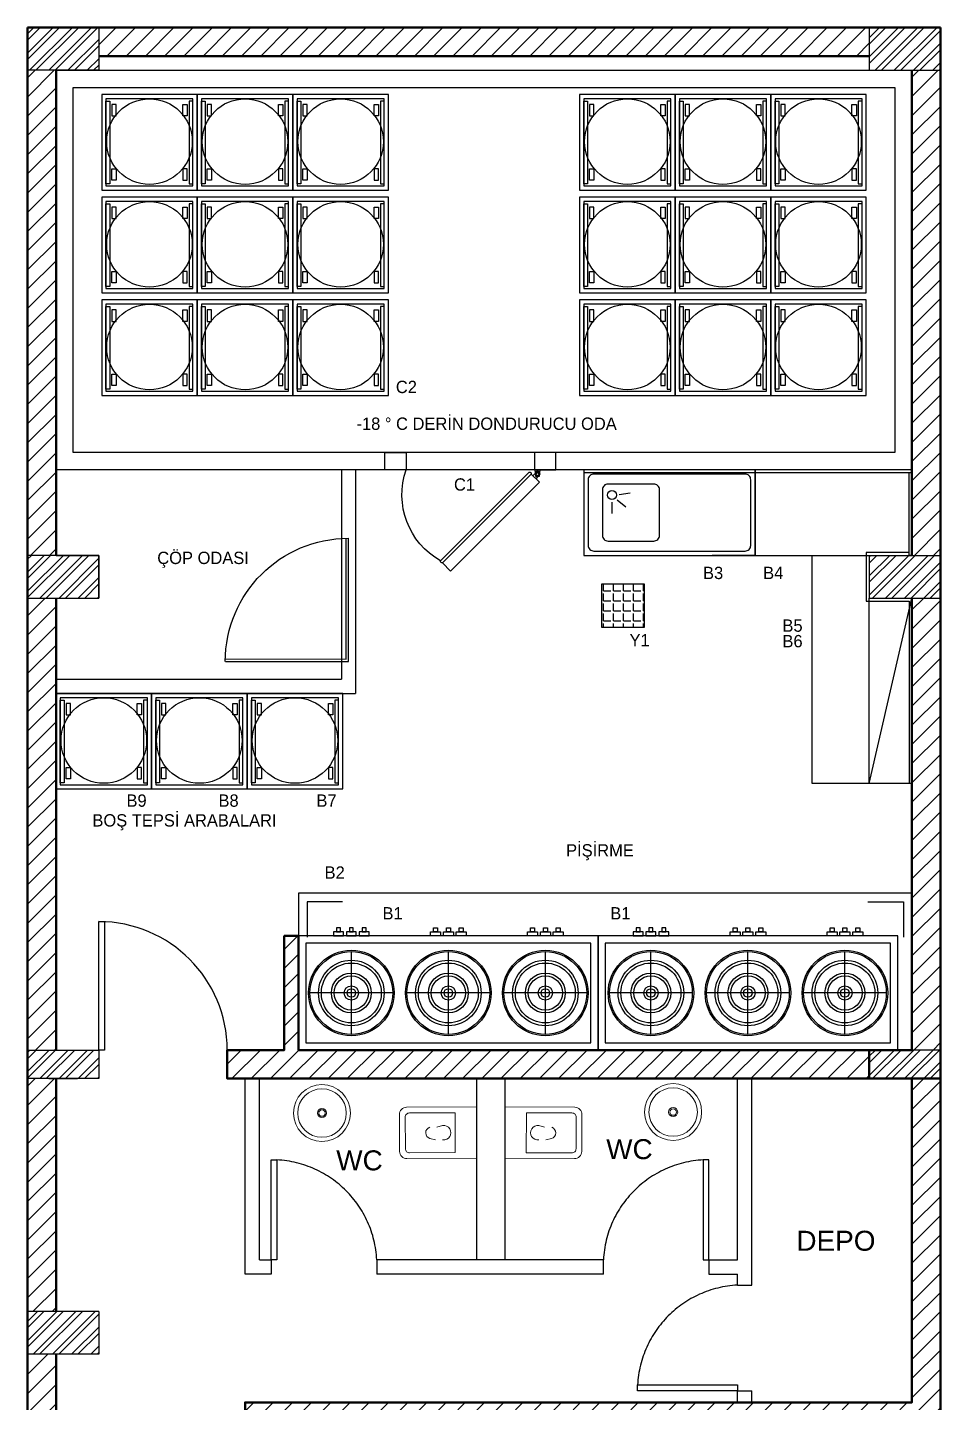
# Model space of a CAD drawing. Header units: centimetres. Extents: x 10937 to 11577, y 1766 to 4345.
# Drawn here: x 10937 to 11577, y 3381 to 4345 of the extents above; entities that cross this region are included whole.
import ezdxf
from ezdxf.enums import TextEntityAlignment as Align

# ---------------------------------------------------------------- set-up
doc = ezdxf.new("R2010")
doc.units = ezdxf.units.CM
doc.linetypes.add('HIDDEN', pattern=[9.525, 6.35, -3.175])
for name, color, linetype in [('001 Duvar', 7, 'Continuous'), ('S2000-002 Çizgi', 7, 'Continuous'), ('SKTÜRK-002 Çizgi', 7, 'Continuous'), ('SKTÜRK-003 Kapı', 3, 'Continuous'), ('SKTÜRK-034 Soğuk Oda', 1, 'Continuous')]:
    doc.layers.add(name, color=color, linetype=linetype)
for name, color, linetype, lineweight in [('Sebe - Alçıpan', 2, 'Continuous', 30), ('Sebe - Dograma', 4, 'Continuous', 30), ('Sebe - Duvar', 5, 'Continuous', 50), ('Sebe - Kolon', 153, 'Continuous', 25), ('Sebe - Tefriş - ince', 9, 'Continuous', 0), ('Sebe - Vitrifiye', 31, 'Continuous', 15), ('Sebe - Yazı', 8, 'Continuous', 15)]:
    doc.layers.add(name, color=color, linetype=linetype, lineweight=lineweight)
doc.styles.get("Standard").update_dxf_attribs({"font": 'arial.ttf'})
doc.styles.add('TAKSİM', font='GOTHIC.TTF', dxfattribs={"height": 20})

# ---------------------------------------------------------------- blocks, each defined once
blk = doc.blocks.new('A$C022B2E79')
at = {"layer": 'SKTÜRK-003 Kapı', "linetype": 'ByBlock'}
for points in [[(1.8, 69.76, -0.39805), (1.94, 69.76), (5.23, 66.82), (2.97, 64.56), (0.03, 67.85, -0.39805), (0.03, 67.98)], [(2.87, 69.63, 0.617768), (3.45, 69.88), (3.51, 70.98), (0.31, 70.98), (0.37, 69.88, 0.617768), (0.94, 69.63, -0.364026)], [(0.55, 66.58), (0.37, 69.88, 0.617768), (0.94, 69.63, -0.364026), (2.87, 69.63, 0.617768), (3.45, 69.88), (3.26, 66.58, -0.39805), (3.16, 66.48), (0.65, 66.48, -0.39805)], [(68.52, 5.66, 0.491935), (69.93, 7.07), (7.71, 69.3, 0.499706), (6.29, 67.88)]]:
    blk.add_lwpolyline(points, format="xyb", close=True, dxfattribs=at)
blk.add_lwpolyline([(62.86, 0), (68.52, 5.66), (6.29, 67.88), (0.63, 62.23), (62.86, 0)], dxfattribs=at)
blk.add_circle((1.91, 67.88), 1, dxfattribs=at)
blk.add_circle((1.91, 67.88), 1, dxfattribs=at)
blk.add_arc((43.52, 53.51), 53.42, 299.62588, 19.08979, dxfattribs=at)
blk = doc.blocks.new('A$C2AB430C2')
at = {"layer": 'SKTÜRK-034 Soğuk Oda'}
for points in [[(0, 82.98), (15, 82.98), (15, 70.98), (0, 70.98)], [(120, 82.98), (105, 82.98), (105, 70.98), (120, 70.98)]]:
    blk.add_lwpolyline(points, close=True, dxfattribs=at)
at = {"layer": '001 Duvar'}
blk.add_blockref('A$C022B2E79', (10.99, 0), dxfattribs=at)
blk = doc.blocks.new('A$C559D3E55')
for points in [[(3, 62.36), (5.63, 62.36), (5.63, 4.42), (3, 4.42)], [(64, 62.36), (61.37, 62.36), (61.37, 4.42), (64, 4.42)]]:
    blk.add_lwpolyline(points, close=True)
blk.add_circle((33.5, 34), 30)
at = {"layer": 'SKTÜRK-002 Çizgi'}
for points in [[(0, 0), (67, 0), (67, 67), (0, 67)], [(3, 3), (64, 3), (64, 64), (3, 64)], [(7, 60), (7, 52), (10.05, 52), (10.05, 60)], [(60, 60), (60, 52), (56.95, 52), (56.95, 60)], [(7, 7), (7, 15), (10.05, 15), (10.05, 7)], [(60, 7), (60, 15), (56.95, 15), (56.95, 7)]]:
    blk.add_lwpolyline(points, close=True, dxfattribs=at)
blk = doc.blocks.new('ertye')
at = {"color": 7}
for points in [[(5346.8, 6525.2), (5429.2, 6477.7), (5381.6, 6395.3)], [(5347.8, 6526.9), (5431.8, 6478.4), (5383.3, 6394.3)]]:
    blk.add_lwpolyline(points, dxfattribs=at)
blk.add_arc((5431.8, 6478.4), 97.1, 150, 240, dxfattribs=at)
blk = doc.blocks.new('A$C4C840200')
at = {"layer": 'S2000-002 Çizgi'}
for p, q in [((23.43, 38.95), (29.53, 33.94)), ((24.66, 42.76), (32.47, 43.87)), ((19.52, 37.29), (19.52, 29.4))]:
    blk.add_line(p, q, dxfattribs=at)
for points in [[(0, 58), (120, 58), (120, 60), (0, 60)], [(0, 0), (120, 0), (120, 60), (0, 60)]]:
    blk.add_lwpolyline(points, close=True, dxfattribs=at)
for points in [[(7, 3), (113, 3, 0.414214), (117, 7), (117, 53, 0.414214), (113, 57), (7, 57, 0.414214), (3, 53), (3, 7, 0.414214)], [(17, 10), (49, 10, 0.414214), (53, 14), (53, 46, 0.414214), (49, 50), (17, 50, 0.414214), (13, 46), (13, 14, 0.414214)]]:
    blk.add_lwpolyline(points, format="xyb", close=True, dxfattribs=at)
blk.add_circle((19.71, 42.26), 3.19, dxfattribs=at)
at = {"layer": 'Sebe - Kolon'}
blk.add_line((120, 0), (90, 0), dxfattribs=at)
blk = doc.blocks.new('A$C6F7F5909')
for p, q in [((37, 74.6), (37, 16.6)), ((105, 74.6), (105, 16.6)), ((173, 74.6), (173, 16.6)), ((8, 45.6), (66, 45.6)), ((76, 45.6), (134, 45.6)), ((144, 45.6), (202, 45.6))]:
    blk.add_line(p, q)
for centre, radius in [((37, 45.6), 30), ((37, 45.6), 29), ((37, 45.6), 23), ((105, 45.6), 30), ((105, 45.6), 29), ((105, 45.6), 23), ((173, 45.6), 30), ((173, 45.6), 29), ((173, 45.6), 23), ((37, 45.6), 21), ((37, 45.6), 14), ((105, 45.6), 21), ((105, 45.6), 14), ((173, 45.6), 21), ((173, 45.6), 14), ((37, 45.6), 12), ((37, 45.6), 5), ((37, 45.6), 3), ((105, 45.6), 12), ((105, 45.6), 5), ((105, 45.6), 3), ((173, 45.6), 12), ((173, 45.6), 5), ((173, 45.6), 3)]:
    blk.add_circle(centre, radius)
at = {"layer": 'S2000-002 Çizgi'}
for points in [[(0, 5.6), (210, 5.6), (210, 85.6), (0, 85.6)], [(5, 10.6), (205, 10.6), (205, 80.6), (5, 80.6)], [(24.5, 5.6), (31.5, 5.6), (31.5, 2.8), (24.5, 2.8)], [(26.6, 2.8), (29.4, 2.8), (29.4, 0), (26.6, 0)], [(33.5, 5.6), (40.5, 5.6), (40.5, 2.8), (33.5, 2.8)], [(35.6, 2.8), (38.4, 2.8), (38.4, 0), (35.6, 0)], [(42.5, 5.6), (49.5, 5.6), (49.5, 2.8), (42.5, 2.8)], [(44.6, 2.8), (47.4, 2.8), (47.4, 0), (44.6, 0)], [(92.5, 5.6), (99.5, 5.6), (99.5, 2.8), (92.5, 2.8)], [(94.6, 2.8), (97.4, 2.8), (97.4, 0), (94.6, 0)], [(101.5, 5.6), (108.5, 5.6), (108.5, 2.8), (101.5, 2.8)], [(103.6, 2.8), (106.4, 2.8), (106.4, 0), (103.6, 0)], [(110.5, 5.6), (117.5, 5.6), (117.5, 2.8), (110.5, 2.8)], [(112.6, 2.8), (115.4, 2.8), (115.4, 0), (112.6, 0)], [(167.5, 5.6), (160.5, 5.6), (160.5, 2.8), (167.5, 2.8)], [(165.4, 2.8), (162.6, 2.8), (162.6, 0), (165.4, 0)], [(176.5, 5.6), (169.5, 5.6), (169.5, 2.8), (176.5, 2.8)], [(174.4, 2.8), (171.6, 2.8), (171.6, 0), (174.4, 0)], [(185.5, 5.6), (178.5, 5.6), (178.5, 2.8), (185.5, 2.8)], [(183.4, 2.8), (180.6, 2.8), (180.6, 0), (183.4, 0)]]:
    blk.add_lwpolyline(points, close=True, dxfattribs=at)

msp = doc.modelspace()

# ---------------------------------------------------------------- hatches: boundary and pattern name
h = msp.add_hatch()
h.set_pattern_fill('ANGLE', color=256)
h.set_pattern_definition([(0, (4.4434, -3.256), (0, 6.985), [5.08, -1.905]), (90, (4.4434, -3.256), (-6.985, 4e-16), [5.08, -1.905])])
h.paths.add_polyline_path([(11369.72, 3954.81), (11339.72, 3954.81), (11339.72, 3924.81), (11369.72, 3924.81)])
at = {"layer": 'Sebe - Kolon'}
h = msp.add_hatch(dxfattribs=at)
h.set_pattern_fill('ANSI32', color=256)
h.set_pattern_definition([(45, (1073.794, 0), (-6.735192, 6.735192), []), (45, (1078.284, 0), (-6.735192, 6.735192), [])])
h.paths.add_polyline_path([(11577.27, 1855.12), (11527.27, 1855.12), (11527.27, 1823.09), (11577.27, 1823.09)])
h.paths.add_polyline_path([(10987.27, 1833.09), (10987.27, 1843.09), (10987.27, 1855.12), (10937.27, 1855.12), (10937.27, 1823.09), (10987.27, 1823.09)])
h.paths.add_polyline_path([(10987.28, 2385.12), (10937.27, 2385.12), (10937.27, 2355.12), (10987.28, 2355.12)])
h.paths.add_polyline_path([(11577.27, 2386.15), (11527.27, 2386.15), (11527.27, 2356.15), (11577.27, 2356.15)])
h.paths.add_polyline_path([(11577.27, 2950.12), (11556.47, 2950.12), (11527.27, 2950.12), (11527.27, 2920.12), (11577.27, 2920.12)])
h.paths.add_polyline_path([(10987.27, 2950.12), (10937.27, 2950.12), (10937.27, 2920.12), (10987.27, 2920.12)])
h.paths.add_polyline_path([(10987.27, 3445.12), (10937.27, 3445.12), (10937.27, 3415.12), (10987.27, 3415.12)])
h.paths.add_polyline_path([(11577.27, 3628.36), (11527.27, 3628.36), (11527.27, 3608.36), (11577.27, 3608.36)])
h.paths.add_polyline_path([(10987.27, 3628.36), (10937.27, 3628.36), (10937.27, 3608.36), (10987.27, 3608.36)])
h.paths.add_polyline_path([(11577.27, 3975.12), (11527.27, 3975.12), (11527.27, 3965.12), (11527.27, 3945.21), (11557.27, 3945.21), (11577.27, 3945.12)])
h.paths.add_polyline_path([(11577.27, 4345.12), (11527.27, 4345.12), (11527.27, 4315.12), (11577.27, 4315.12)])
h.paths.add_polyline_path([(10987.27, 4345.12), (10957.27, 4345.12), (10937.27, 4345.12), (10937.27, 4315.12), (10987.27, 4315.12), (10987.27, 4325.12)])
h.paths.add_polyline_path([(10987.27, 3975.12), (10937.27, 3975.12), (10937.27, 3945.12), (10987.27, 3945.21)])
at = {"layer": 'Sebe - Tefriş - ince'}
h = msp.add_hatch(dxfattribs=at)
h.set_pattern_fill('ANSI31', color=256, scale=3)
h.paths.add_polyline_path([(10957.27, 4315.12), (10937.27, 4315.12), (10937.27, 3975.12), (10957.27, 3975.12)])
h.paths.add_polyline_path([(10957.27, 3945.15), (10937.27, 3945.12), (10937.27, 3628.36), (10957.27, 3628.36)])
h.paths.add_polyline_path([(11527.27, 4345.12), (10987.27, 4345.12), (10987.27, 4325.12), (11527.27, 4325.12)])
h.paths.add_polyline_path([(11577.27, 4315.12), (11557.27, 4315.12), (11557.27, 3975.12), (11577.27, 3975.12)])
h = msp.add_hatch(dxfattribs=at)
h.set_pattern_fill('ANSI31', color=256, scale=3)
h.set_pattern_definition([(45, (1073.794, 0), (-6.735192, 6.735192), [])])
h.paths.add_polyline_path([(11557.27, 3628.36), (11577.27, 3628.36), (11577.27, 3945.12), (11557.27, 3945.12)])
h.paths.add_polyline_path([(11577.27, 3608.36), (11557.26, 3608.36), (11557.27, 3471.32), (11557.27, 3381.31), (11089.82, 3381.31), (11089.82, 3371.31), (11556.47, 3371.31), (11556.47, 2950.12), (11577.27, 2950.12)])
edge = h.paths.add_edge_path()
edge.add_line((11527.27, 3608.36), (11077.27, 3608.36))
edge.add_line((11077.27, 3608.36), (11077.27, 3628.36))
edge.add_line((11077.27, 3628.36), (11117.27, 3628.36))
edge.add_line((11117.27, 3628.36), (11117.27, 3708.36))
edge.add_line((11117.27, 3708.36), (11127.27, 3708.36))
edge.add_line((11127.27, 3708.36), (11127.27, 3628.36))
edge.add_line((11127.27, 3628.36), (11527.27, 3628.36))
edge.add_line((11527.27, 3628.36), (11527.27, 3608.36))
h = msp.add_hatch(dxfattribs=at)
h.set_pattern_fill('ANSI31', color=256, scale=3)
h.set_pattern_definition([(45, (11565.538, 2197.173), (-6.73519, 6.73519), [])])
h.paths.add_polyline_path([(11557.27, 1913.09), (11557.27, 1855.12), (11577.27, 1855.12), (11577.27, 2356.15), (11557.27, 2356.15)])
h.paths.add_polyline_path([(10937.27, 3445.12), (10957.27, 3445.12), (10957.27, 3608.36), (10952.21, 3608.36), (10937.27, 3608.36)])
h.paths.add_polyline_path([(10957.27, 3415.12), (10937.27, 3415.12), (10937.27, 2950.12), (10957.27, 2950.12)])
h.paths.add_polyline_path([(10957.65, 2920.12), (10937.27, 2920.12), (10937.27, 2385.12), (10957.65, 2385.12)])
h.paths.add_polyline_path([(10937.27, 1855.12), (10957.27, 1855.12), (10957.27, 1925.12), (10957.27, 2355.12), (10937.27, 2355.12)])
h.paths.add_polyline_path([(11577.27, 2920.12), (11557.27, 2920.12), (11557.27, 2386.15), (11577.27, 2386.15)])
h.paths.add_polyline_path([(11033.78, 2422.06), (11033.78, 2510.79), (11008.02, 2510.79), (11008.02, 2422.06)], flags=9)
h.paths.add_polyline_path([(11003.09, 1995.44), (11003.09, 2113.32), (10977.33, 2113.32), (10977.33, 1995.44)], flags=9)
h.paths.add_polyline_path([(11003.09, 2212.28), (11003.09, 2330.16), (10977.33, 2330.16), (10977.33, 2212.28)], flags=9)
h.paths.add_polyline_path([(11149.99, 2242.02), (11149.99, 2345.3), (11124.24, 2345.3), (11124.24, 2242.02)], flags=9)
h.paths.add_polyline_path([(11457.22, 3551.2), (11519.65, 3551.18), (11519.65, 3580.03), (11457.23, 3580.05)], flags=9)
h.paths.add_polyline_path([(11340.2, 3544), (11379.78, 3543.99), (11379.79, 3572.84), (11340.2, 3572.85)], flags=9)
h.paths.add_polyline_path([(11150.95, 3536.15), (11190.54, 3536.14), (11190.54, 3564.99), (11150.96, 3565)], flags=9)
h.paths.add_polyline_path([(11012.32, 3845.02), (11115.6, 3845.02), (11115.6, 3870.78), (11012.32, 3870.78)], flags=9)
h.paths.add_polyline_path([(11266.44, 3702.92), (11344.49, 3702.92), (11344.49, 3728.68), (11266.44, 3728.68)], flags=9)

# ---------------------------------------------------------------- linework, layer by layer
for p, q in [((11157.27, 4035.12), (11157.27, 3888.36)), ((11167.27, 4035.12), (11167.27, 3878.36)), ((11527.27, 3815.12), (11557.27, 3945.21)), ((10957.27, 3888.36), (11157.27, 3888.36)), ((10957.27, 3878.36), (11167.27, 3878.36))]:
    msp.add_line(p, q)
for points in [[(10957.27, 3975.12), (10957.27, 4315.12)], [(11525.27, 3975.12), (11525.27, 3943.12), (11555.27, 3943.12), (11555.27, 3815.12)], [(11158.15, 3732.36), (11133.27, 3732.36), (11133.27, 3707.48)], [(11526.38, 3732.36), (11551.27, 3732.36), (11551.27, 3707.48)], [(10957.27, 3628.36), (10957.27, 3698.36)], [(11527.27, 3608.36), (11577.27, 3608.36)], [(10957.27, 2950.12), (10957.27, 3415.12)]]:
    msp.add_lwpolyline(points)
for points in [[(11447.27, 3975.12), (11557.27, 3975.12), (11557.27, 4035.12), (11447.27, 4035.12)], [(11447.27, 4033.12), (11557.27, 4033.12), (11557.27, 4035.12), (11447.27, 4035.12)], [(11555.27, 4033.12), (11557.27, 4033.12), (11557.27, 3975.12), (11555.27, 3975.12)], [(11487.27, 3975.12), (11527.27, 3975.12), (11527.27, 3945.12), (11557.27, 3945.12), (11557.27, 3815.12), (11487.27, 3815.12)], [(11555.27, 3977.12), (11525.27, 3977.12), (11525.27, 3975.12), (11555.27, 3975.12)], [(11339.72, 3924.81), (11369.72, 3924.81), (11369.72, 3954.81), (11339.72, 3954.81)], [(11527.27, 3945.12), (11557.27, 3945.12), (11557.27, 3815.12), (11527.27, 3815.12)], [(11127.27, 3628.36), (11557.27, 3628.36), (11557.27, 3738.36), (11127.27, 3738.36)]]:
    msp.add_lwpolyline(points, close=True)
msp.add_arc((10987.27, 3628.36), 90, 359.99996, 89.95679)
at = {"layer": 'Sebe - Alçıpan'}
for p, q in [((11089.96, 3471.31, 0.07), (11089.96, 3608.36)), ((11251.97, 3608.35, 0.24), (11251.97, 3481.29, -4.65)), ((11271.97, 3608.34, 0.24), (11271.97, 3481.29, -4.65)), ((11434.94, 3481.3, -5.55), (11434.94, 3608.35, -5.41)), ((11444.94, 3463.58, -5.56), (11444.94, 3608.35, -5.41)), ((11108.14, 3481.3, -5.34), (11108.14, 3471.3, -5.34)), ((11182.13, 3481.3, -4.58), (11182.13, 3471.3, -5.34)), ((11340.94, 3471.29, -5.34), (11340.94, 3481.29, -5.34)), ((11414.94, 3481.3, -5.34), (11434.94, 3481.3, -5.55)), ((11414.94, 3481.3, -5.34), (11414.94, 3471.29, -5.34)), ((11414.94, 3471.29, -5.34), (11434.94, 3471.29, -5.34)), ((11434.94, 3463.58, -5.57), (11434.94, 3471.29, -5.56)), ((11434.93, 3463.58, -4.8), (11444.94, 3463.58, -5.56)), ((11434.94, 3381.31, -5.66), (11434.94, 3389.58, -5.65)), ((11434.94, 3389.58, -5.55), (11444.94, 3389.58, -5.56)), ((11444.94, 3381.31, -5.66), (11444.94, 3389.58, -5.56))]:
    msp.add_line(p, q, dxfattribs=at)
at = {"layer": 'Sebe - Alçıpan', "extrusion": (2.28005e-17, 0.000602789, 1)}
for p, q in [((11099.96, 3481.3, 0.06), (11099.96, 3608.35, -5.41)), ((11340.94, 3481.29, -5.34), (11182.13, 3481.3, -5.34)), ((11108.14, 3471.3, -5.34), (11100.75, 3471.3, -5.34)), ((11340.94, 3471.29, -5.34), (11182.13, 3471.3, -5.34))]:
    msp.add_line(p, q, dxfattribs=at)
at = {"layer": 'Sebe - Alçıpan', "elevation": 0.06}
msp.add_lwpolyline([(11099.96, 3481.3), (11108.14, 3481.3), (11108.14, 3471.3), (11089.96, 3471.29)], dxfattribs=at)
at = {"layer": 'Sebe - Dograma', "ltscale": 10, "extrusion": (-0.010309, -0.000527459, 0.999947)}
for points, elevation in [([(10986.68, 3628.3), (10986.68, 3718.3), (10990.68, 3718.3), (10990.68, 3628.3), (10986.68, 3628.3)], -115.18), ([(11107.49, 3481.23), (11107.49, 3551.26), (11111.49, 3551.26), (11111.49, 3481.23), (11107.49, 3481.23)], -121.69)]:
    msp.add_lwpolyline(points, dxfattribs=dict(at, elevation=elevation))
at = {"layer": 'Sebe - Dograma', "ltscale": 10, "extrusion": (0.010309, -0.000527459, 0.999947), "elevation": 110.49}
msp.add_lwpolyline([(11414.39, 3481.36), (11414.38, 3551.38), (11410.38, 3551.38), (11410.39, 3481.36), (11414.39, 3481.36)], dxfattribs=at)
at = {"layer": 'Sebe - Dograma', "ltscale": 10, "extrusion": (0.000527459, -0.010309, 0.999947), "elevation": -34.47}
msp.add_lwpolyline([(11434.93, 3389.4), (11364.9, 3389.41), (11364.9, 3393.41), (11434.93, 3393.4), (11434.93, 3389.4)], dxfattribs=at)
at = {"layer": 'Sebe - Dograma', "color": 8, "linetype": 'HIDDEN', "ltscale": 100, "extrusion": (-0.010309, -0.000527459, 0.999947)}
msp.add_arc((11107.66, 3477.43, -121.69), 73.93, 2.95218, 87.02716, dxfattribs=at)
at = {"layer": 'Sebe - Dograma', "color": 8, "linetype": 'HIDDEN', "ltscale": 100, "extrusion": (0.010309, -0.000527459, 0.999947)}
msp.add_arc((11414.22, 3477.55, 110.49), 73.93, 92.97284, 177.04782, dxfattribs=at)
at = {"layer": 'Sebe - Dograma', "color": 8, "linetype": 'HIDDEN', "ltscale": 100, "extrusion": (0.000527459, -0.010309, 0.999947)}
msp.add_arc((11438.74, 3389.57, -34.47), 73.93, 92.95249, 177.02747, dxfattribs=at)
at = {"layer": 'Sebe - Duvar'}
for p, q in [((10937.27, 1855.12), (10937.27, 4345.12)), ((10937.27, 4345.12), (11577.27, 4345.12)), ((11577.27, 4345.12), (11577.27, 1855.12))]:
    msp.add_line(p, q, dxfattribs=at)
at = {"layer": 'Sebe - Duvar', "extrusion": (-0.000602789, 2.28374e-17, 1)}
msp.add_line((11567.27, 3608.35, -24.68), (11114.96, 3608.35, 48.29), dxfattribs=at)
at = {"layer": 'Sebe - Duvar'}
for points in [[(10987.27, 4325.12), (11527.27, 4325.12)], [(10957.27, 4315.12), (10957.27, 3975.12)], [(11557.27, 4315.12), (11557.27, 3975.12)], [(10957.27, 3628.36), (10957.27, 3945.15)], [(11077.27, 3628.36), (11117.27, 3628.36), (11117.27, 3708.36), (11127.27, 3708.36), (11127.27, 3628.36), (11557.27, 3628.36), (11557.27, 3945.21)], [(10957.27, 3445.12), (10957.27, 3608.36)], [(11577.27, 3608.36), (11557.26, 3608.36), (11557.27, 3471.32), (11557.27, 3471.32), (11557.27, 3471.32), (11557.27, 3381.31), (11557.27, 3381.31), (11089.82, 3381.31), (11089.82, 3371.31), (11556.47, 3371.31), (11556.47, 2950.12), (11577.27, 2950.12), (11577.27, 3608.36)], [(10957.27, 3415.12), (10957.27, 2950.12)]]:
    msp.add_lwpolyline(points, dxfattribs=at)
at = {"layer": 'Sebe - Duvar', "elevation": 53.71}
msp.add_lwpolyline([(11527.27, 3608.36), (11077.27, 3608.36), (11077.27, 3628.36), (11117.27, 3628.36), (11117.27, 3708.36), (11127.27, 3708.36), (11127.27, 3628.36), (11527.27, 3628.36), (11527.27, 3608.36)], dxfattribs=at)
at = {"layer": 'Sebe - Kolon'}
for p, q in [((10957.27, 4345.12), (10987.27, 4345.12)), ((11557.27, 4345.12), (11527.27, 4345.12)), ((10957.27, 3975.12), (10987.27, 3975.12)), ((10952.21, 3628.36), (10972.21, 3628.36)), ((10952.21, 3608.36), (10972.21, 3608.36)), ((10987.27, 3445.12), (10937.27, 3445.12)), ((10987.27, 3445.12), (10987.27, 3415.12))]:
    msp.add_line(p, q, dxfattribs=at)
for points in [[(10987.27, 4345.12), (10937.27, 4345.12)], [(10987.27, 4345.12), (10987.27, 4315.12)], [(11527.27, 4345.12), (11577.27, 4345.12)], [(11527.27, 4345.12), (11527.27, 4315.12)], [(10987.27, 4315.12), (10937.27, 4315.12)], [(11527.27, 4315.12), (11577.27, 4315.12)], [(10987.27, 3975.12), (10937.27, 3975.12)], [(10987.27, 3975.12), (10987.27, 3945.21)], [(11527.27, 3975.12), (11577.27, 3975.12)], [(11527.27, 3975.12), (11527.27, 3945.12)], [(11527.27, 3945.12), (11577.27, 3945.12)], [(10937.27, 3628.36), (10987.27, 3628.36), (10987.27, 3608.36)], [(11577.27, 3628.36), (11527.27, 3628.36), (11527.27, 3608.36)], [(10987.27, 3608.36), (10937.27, 3608.36)], [(11527.27, 3608.36), (11577.27, 3608.36)], [(10987.27, 3415.12), (10937.27, 3415.12)]]:
    msp.add_lwpolyline(points, dxfattribs=at)
msp.add_lwpolyline([(10987.27, 3975.12), (10937.27, 3975.12), (10937.27, 3945.12), (10987.27, 3945.21)], close=True, dxfattribs=at)
at = {"layer": 'Sebe - Vitrifiye', "extrusion": (2.28005e-17, 0.000602789, 1)}
for p, q in [((11223.29, 3565.35, -0.51), (11219.28, 3566.33, -0.51)), ((11228.23, 3575.38, -0.52), (11224.24, 3574.36, -0.52))]:
    msp.add_line(p, q, dxfattribs=at)
at = {"layer": 'Sebe - Vitrifiye', "extrusion": (-2.28005e-17, 0.000602789, 1)}
for p, q in [((11295.71, 3575.37, -0.52), (11299.71, 3574.35, -0.52)), ((11300.66, 3565.35, -0.51), (11304.66, 3566.32, -0.51))]:
    msp.add_line(p, q, dxfattribs=at)
at = {"layer": 'Sebe - Vitrifiye', "extrusion": (2.28005e-17, 0.000602789, 1), "elevation": 1.64}
for points in [[(11202.97, 3588.24), (11251.97, 3588.51), (11252.17, 3552.51), (11203.17, 3552.24, -0.414214), (11198.15, 3557.21), (11198, 3583.21, -0.414214)], [(11205, 3584.25), (11237, 3584.43), (11237.15, 3556.43), (11205.15, 3556.25, -0.414214), (11202.14, 3559.24), (11202.01, 3581.24, -0.414214)]]:
    msp.add_lwpolyline(points, format="xyb", close=True, dxfattribs=at)
at = {"layer": 'Sebe - Vitrifiye', "extrusion": (-2.28005e-17, 0.000602789, 1), "elevation": 1.64}
for points in [[(11320.97, 3588.23), (11271.97, 3588.5), (11271.77, 3552.51), (11320.77, 3552.23, 0.414214), (11325.8, 3557.21), (11325.95, 3583.21, 0.414214)], [(11318.95, 3584.24), (11286.95, 3584.42), (11286.8, 3556.42), (11318.8, 3556.24, 0.414214), (11321.81, 3559.23), (11321.93, 3581.23, 0.414214)]]:
    msp.add_lwpolyline(points, format="xyb", close=True, dxfattribs=at)
at = {"layer": 'Sebe - Vitrifiye', "extrusion": (-2.28005e-17, 0.000602789, 1)}
for radius in [20, 17, 3.2, 2.3]:
    msp.add_circle((11389.83, 3584.91, -3.25), radius, dxfattribs=at)
at = {"layer": 'Sebe - Vitrifiye', "extrusion": (2.28005e-17, 0.000602789, 1)}
for radius in [20, 17, 3.2, 2.3]:
    msp.add_circle((11143.7, 3584.22, -3.25), radius, dxfattribs=at)
for centre, radius, start, end in [((11220.64, 3570.34, 1.64), 4.23, 109.27437, 251.36149), ((11229.02, 3570.38, 1.64), 5.06, 261.73021, 98.90566)]:
    msp.add_arc(centre, radius, start, end, dxfattribs=at)
at = {"layer": 'Sebe - Vitrifiye', "extrusion": (-2.28005e-17, 0.000602789, 1)}
for centre, radius, start, end in [((11294.93, 3570.38, 1.64), 5.06, 81.09434, 278.26979), ((11303.31, 3570.33, 1.64), 4.23, 288.63851, 70.72563)]:
    msp.add_arc(centre, radius, start, end, dxfattribs=at)
at = {"layer": 'SKTÜRK-034 Soğuk Oda'}
for points in [[(10957.27, 4315.12), (11557.27, 4315.12), (11557.27, 4035.12), (10957.27, 4035.12)], [(11545.27, 4047.12), (10969.27, 4047.12), (10969.27, 4303.12), (11545.27, 4303.12)]]:
    msp.add_lwpolyline(points, close=True, dxfattribs=at)

# ---------------------------------------------------------------- block references
for name, p in [('A$C559D3E55', (10989.27, 4231.12)), ('A$C559D3E55', (11056.27, 4231.12)), ('A$C559D3E55', (11123.27, 4231.12)), ('A$C559D3E55', (11324.27, 4231.12)), ('A$C559D3E55', (11391.27, 4231.12)), ('A$C559D3E55', (11458.27, 4231.12)), ('A$C559D3E55', (10989.27, 4159.12)), ('A$C559D3E55', (11056.27, 4159.12)), ('A$C559D3E55', (11123.27, 4159.12)), ('A$C559D3E55', (11324.27, 4159.12)), ('A$C559D3E55', (11391.27, 4159.12)), ('A$C559D3E55', (11458.27, 4159.12)), ('A$C559D3E55', (10989.27, 4087.12)), ('A$C559D3E55', (11056.27, 4087.12)), ('A$C559D3E55', (11123.27, 4087.12)), ('A$C559D3E55', (11324.27, 4087.12)), ('A$C559D3E55', (11391.27, 4087.12)), ('A$C559D3E55', (11458.27, 4087.12)), ('A$C4C840200', (11327.27, 3975.12)), ('A$C559D3E55', (10957.27, 3811.36)), ('A$C559D3E55', (11024.27, 3811.36)), ('A$C559D3E55', (11091.27, 3811.36))]:
    msp.add_blockref(name, p)
at = {"xscale": -1}
msp.add_blockref('A$C2AB430C2', (11307.69, 3964.14), dxfattribs=at)
at = {"xscale": -0.8888888888888888, "yscale": 0.8888888888888888, "zscale": 0.8888888888888888, "rotation": 149.9998710273677}
msp.add_blockref('ertye', (9860.16, 11301.97), dxfattribs=at)
at = {"rotation": 180}
for p in [(11337.27, 3713.96), (11547.27, 3713.96)]:
    msp.add_blockref('A$C6F7F5909', p, dxfattribs=at)

# ---------------------------------------------------------------- texts
at = {"style": 'TAKSİM'}
for s, p in [('C2', (11202.87, 4088.86)), ('-18 %%D C DERİN DONDURUCU ODA', (11259.11, 4063.08)), ('C1', (11243.61, 4020.48)), ('ÇÖP ODASI', (11060.34, 3969.03)), ('B3', (11417.88, 3958.48)), ('B4', (11460.01, 3958.48)), ('B5', (11473.53, 3921.57)), ('Y1', (11366.35, 3911.35)), ('B6', (11473.53, 3910.66)), ('B9', (11013.72, 3798.9)), ('B8', (11078.22, 3798.9)), ('B7', (11146.88, 3798.9)), ('BOŞ TEPSİ ARABALARI', (11047.3, 3785.04)), ('PİŞİRME', (11338.56, 3764.03)), ('B2', (11152.6, 3748.48)), ('B1', (11193.17, 3719.89)), ('B1', (11352.86, 3719.89))]:
    msp.add_text(s, height=8.64, dxfattribs=at).set_placement(p, align=Align.CENTER)
at = {"layer": 'Sebe - Yazı', "extrusion": (-0.000602789, 2.61812e-17, 1), "char_height": 14, "attachment_point": 3, "text_direction": (1, -0.000205, 0.000603)}
for s, insert in [('WC', (11186.27, 3558.03, 38.96)), ('WC', (11375.51, 3565.88, 38.96)), ('DEPO ', (11531.68, 3501.68, -5.41))]:
    msp.add_mtext_dynamic_manual_height_columns(s, width=133.3097, gutter_width=12.5, heights=[0], dxfattribs=dict(at, insert=insert))

doc.saveas('drawing.dxf')
